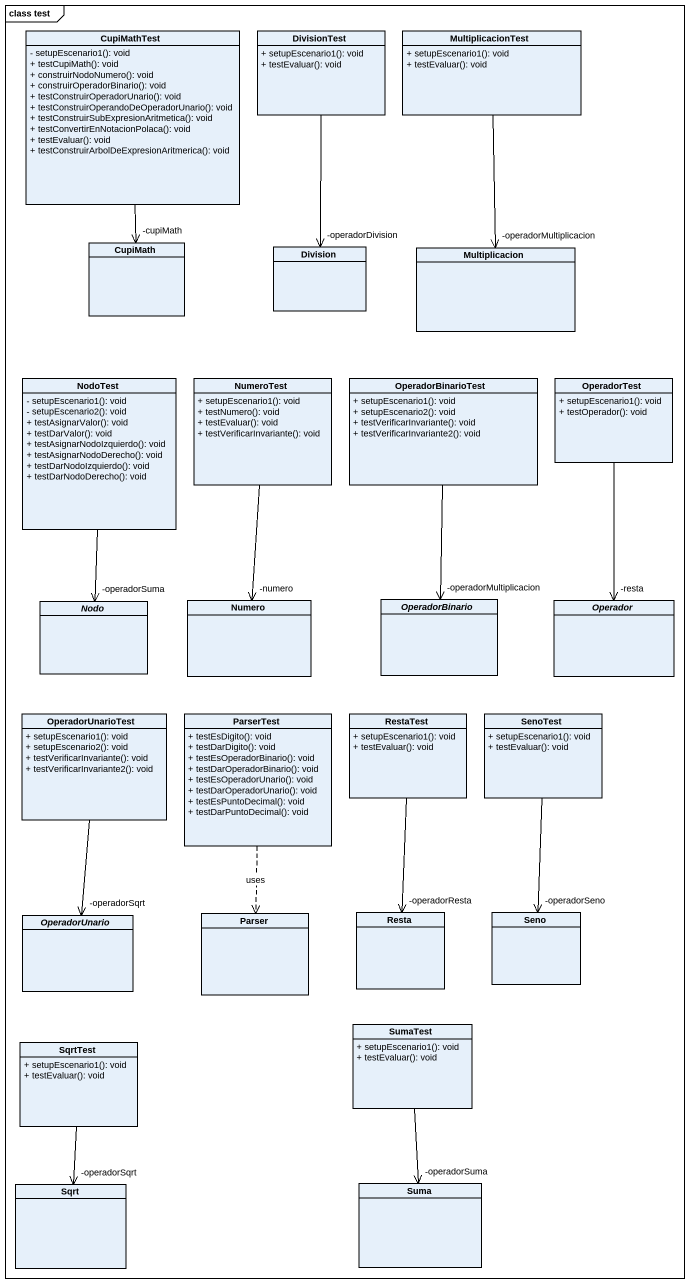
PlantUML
@startuml
mainframe class test
hide circle
hide empty members
skinparam classAttributeIconSize 0
class CupiMathTest {
  - setupEscenario1(): void
  + testCupiMath(): void
  + construirNodoNumero(): void
  + construirOperadorBinario(): void
  + testConstruirOperadorUnario(): void
  + testConstruirOperandoDeOperadorUnario(): void
  + testConstruirSubExpresionAritmetica(): void
  + testConvertirEnNotacionPolaca(): void
  + testEvaluar(): void
  + testConstruirArbolDeExpresionAritmerica(): void
}
class DivisionTest {
  + setupEscenario1(): void
  + testEvaluar(): void
}
class MultiplicacionTest {
  + setupEscenario1(): void
  + testEvaluar(): void
}
class CupiMath
class Division
class Multiplicacion
class NodoTest {
  - setupEscenario1(): void
  - setupEscenario2(): void
  + testAsignarValor(): void
  + testDarValor(): void
  + testAsignarNodoIzquierdo(): void
  + testAsignarNodoDerecho(): void
  + testDarNodoIzquierdo(): void
  + testDarNodoDerecho(): void
}
class NumeroTest {
  + setupEscenario1(): void
  + testNumero(): void
  + testEvaluar(): void
  + testVerificarInvariante(): void
}
class OperadorBinarioTest {
  + setupEscenario1(): void
  + setupEscenario2(): void
  + testVerificarInvariante(): void
  + testVerificarInvariante2(): void
}
class OperadorTest {
  + setupEscenario1(): void
  + testOperador(): void
}
abstract class Nodo
class Numero
abstract class OperadorBinario
abstract class Operador
class OperadorUnarioTest {
  + setupEscenario1(): void
  + setupEscenario2(): void
  + testVerificarInvariante(): void
  + testVerificarInvariante2(): void
}
class ParserTest {
  + testEsDigito(): void
  + testDarDigito(): void
  + testEsOperadorBinario(): void
  + testDarOperadorBinario(): void
  + testEsOperadorUnario(): void
  + testDarOperadorUnario(): void
  + testEsPuntoDecimal(): void
  + testDarPuntoDecimal(): void
}
class RestaTest {
  + setupEscenario1(): void
  + testEvaluar(): void
}
class SenoTest {
  + setupEscenario1(): void
  + testEvaluar(): void
}
abstract class OperadorUnario
class Parser
class Resta
class Seno
class SumaTest {
  + setupEscenario1(): void
  + testEvaluar(): void
}
class SqrtTest {
  + setupEscenario1(): void
  + testEvaluar(): void
}
class Sqrt
class Suma
CupiMathTest --> "-cupiMath" CupiMath
DivisionTest --> "-operadorDivision" Division
MultiplicacionTest --> "-operadorMultiplicacion" Multiplicacion
NodoTest --> "-operadorSuma" Nodo
NumeroTest --> "-numero" Numero
OperadorBinarioTest --> "-operadorMultiplicacion" OperadorBinario
OperadorTest --> "-resta" Operador
OperadorUnarioTest --> "-operadorSqrt" OperadorUnario
ParserTest ..> Parser : uses
RestaTest --> "-operadorResta" Resta
SenoTest --> "-operadorSeno" Seno
SumaTest --> "-operadorSuma" Suma
SqrtTest --> "-operadorSqrt" Sqrt
@enduml
